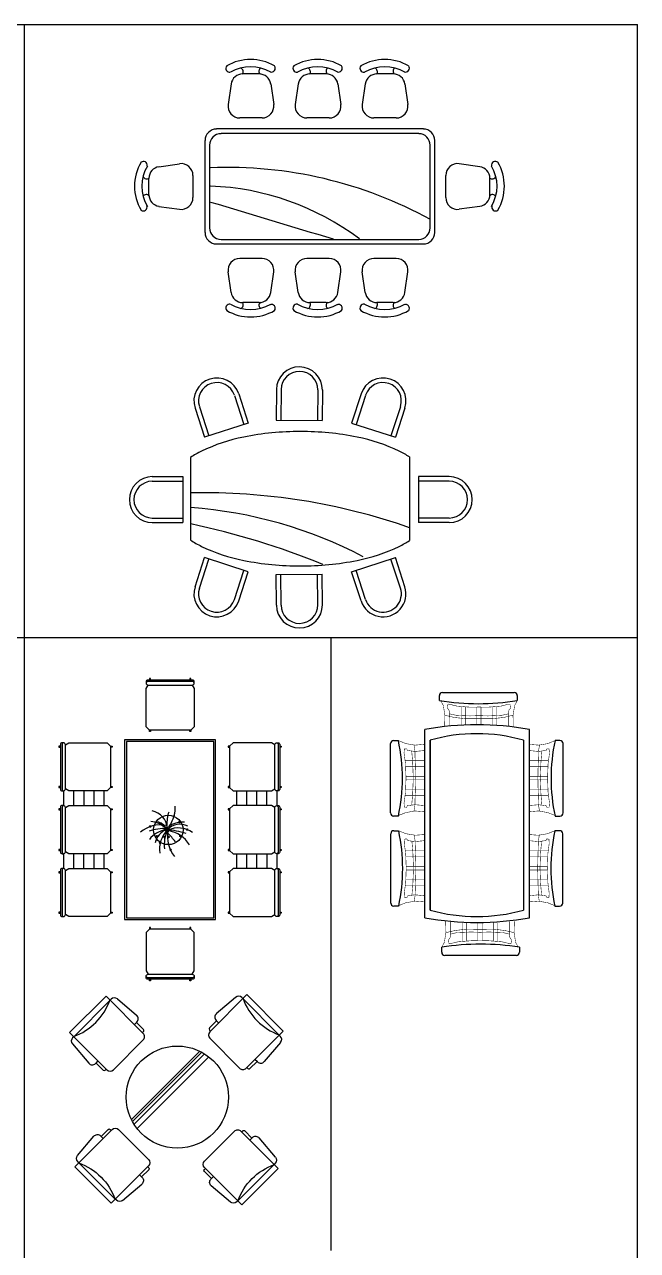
# Model space of a CAD drawing. Extents: x -72339 to 59654, y -38057 to 42097.
# Drawn here: x -24316 to -18316, y 30097 to 42097 of the extents above; entities that cross this region are included whole.
import ezdxf

# ---------------------------------------------------------------- set-up
doc = ezdxf.new("R2010")
doc.units = 0
doc.header["$MEASUREMENT"] = 0
doc.layers.get('0').update_dxf_attribs({"linetype": 'CONTINUOUS'})
doc.layers.add('FU', color=11, linetype='CONTINUOUS')
doc.layers.add('HUM', color=7, linetype='CONTINUOUS')
doc.styles.add('DIM', font='txt')

# ---------------------------------------------------------------- blocks, each defined once
blk = doc.blocks.new('2473')
for p, q in [((-582, 1089), (-742, 1089)), ((75, 1089), (-85, 1089)), ((731, 1089), (571, 1089)), ((-856, 990), (-885, 788)), ((-468, 990), (-439, 788)), ((-199, 990), (-228, 788)), ((189, 990), (218, 788)), ((457, 990), (428, 788)), ((845, 990), (874, 788)), ((-553, 657), (-771, 657)), ((104, 657), (-114, 657)), ((760, 657), (542, 657)), ((1026, 549), (-999, 549)), ((981, 504), (-954, 504)), ((-1112, 436), (-1112, -464)), ((-1067, 391), (-1067, -419)), ((1093, -419), (1093, 391)), ((1138, -464), (1138, 436)), ((-1562, 180), (-1360, 209)), ((1579, 180), (1377, 209)), ((-1660, -94), (-1660, 66)), ((-1228, -123), (-1228, 95)), ((1246, -123), (1246, 95)), ((1678, -94), (1678, 66)), ((-1562, -208), (-1360, -237)), ((1579, -208), (1377, -237)), ((-999, -576), (1026, -576)), ((-954, -531), (981, -531)), ((-553, -718), (-771, -718)), ((104, -718), (-114, -718)), ((760, -718), (542, -718)), ((-856, -1051), (-885, -850)), ((-468, -1051), (-439, -850)), ((-199, -1051), (-228, -850)), ((189, -1051), (218, -850)), ((457, -1051), (428, -850)), ((845, -1051), (874, -850)), ((-582, -1150), (-742, -1150)), ((75, -1150), (-85, -1150)), ((731, -1150), (571, -1150))]:
    blk.add_line(p, q)
for centre, radius, start, end in [((-665, 767), 463, 59.6294, 120.3706), ((-8, 767), 463, 59.6294, 120.3706), ((648, 767), 463, 59.6294, 120.3706), ((-870, 1143), 37.8, 140.7169, 279.3434), ((-665, 767), 391, 59.6294, 120.3706), ((-742, 973), 115, 90, 171.8699), ((-775, 1110), 38.6, 321.2274, 68.141), ((-549, 1115), 34.8, 117.4861, 236.888), ((-582, 973), 115, 8.1301, 90), ((-461, 1144), 37.9, 249.1152, 35.8561), ((-213, 1143), 37.8, 140.7169, 279.3434), ((-8, 767), 391, 59.6294, 120.3706), ((-85, 973), 115, 90, 171.8699), ((-118, 1110), 38.6, 321.2274, 68.141), ((108, 1115), 34.8, 117.4861, 236.888), ((75, 973), 115, 8.1301, 90), ((195, 1144), 37.9, 249.1152, 35.8561), ((443, 1143), 37.8, 140.7169, 279.3434), ((648, 767), 391, 59.6294, 120.3706), ((571, 973), 115, 90, 171.8699), ((538, 1110), 38.6, 321.2274, 68.141), ((764, 1115), 34.8, 117.4861, 236.888), ((731, 973), 115, 8.1301, 90), ((852, 1144), 37.9, 249.1152, 35.8561), ((-771, 772), 115, 171.8699, 270), ((-553, 772), 115, 270, 8.1301), ((-114, 772), 115, 171.8699, 270), ((104, 772), 115, 270, 8.1301), ((542, 772), 115, 171.8699, 270), ((760, 772), 115, 270, 8.1301), ((-999, 436), 112, 90, 180), ((-954, 391), 112, 90, 180), ((981, 391), 112, 0, 90), ((1026, 436), 112, 0, 90), ((-1338, -11), 463, 149.6294, 210.3706), ((-1714, 194), 37.8, 350.6566, 129.2831), ((-1338, -11), 391, 149.6294, 210.3706), ((-1545, 66), 115, 98.1301, 180), ((-1344, 95), 115, 360, 98.1301), ((1361, 95), 115, 81.8699, 180), ((1562, 66), 115, 0, 81.8699), ((1356, -11), 391, 329.6294, 30.3706), ((1731, 194), 37.8, 50.7169, 189.3434), ((1356, -11), 463, 329.6294, 30.3706), ((-1682, 99), 38.6, 201.859, 308.7726), ((1699, 99), 38.6, 231.2274, 338.141), ((-1687, -127), 34.8, 33.112, 152.5139), ((-1545, -94), 115, 180, 261.8699), ((1562, -94), 115, 278.1301, 0), ((1704, -127), 34.8, 27.4861, 146.888), ((-1716, -215), 37.9, 234.1439, 20.8848), ((-1344, -123), 115, 261.8699, 360), ((1361, -123), 115, 180, 278.1301), ((1733, -215), 37.9, 159.1152, 305.8561), ((-999, -464), 112, 180, 270), ((-954, -419), 112, 180, 270), ((981, -419), 112, 270, 0), ((1026, -464), 112, 270, 0), ((-771, -834), 115, 90, 188.1301), ((-553, -834), 115, 351.8699, 90), ((-114, -834), 115, 90, 188.1301), ((104, -834), 115, 351.8699, 90), ((542, -834), 115, 90, 188.1301), ((760, -834), 115, 351.8699, 90), ((-742, -1035), 115, 188.1301, 270), ((-582, -1035), 115, 270, 351.8699), ((-85, -1035), 115, 188.1301, 270), ((75, -1035), 115, 270, 351.8699), ((571, -1035), 115, 188.1301, 270), ((731, -1035), 115, 270, 351.8699), ((-870, -1204), 37.8, 80.6566, 219.2831), ((-665, -828), 391, 239.6294, 300.3706), ((-775, -1172), 38.6, 291.859, 38.7726), ((-549, -1177), 34.8, 123.112, 242.5139), ((-461, -1206), 37.9, 324.1439, 110.8848), ((-213, -1204), 37.8, 80.6566, 219.2831), ((-8, -828), 391, 239.6294, 300.3706), ((-118, -1172), 38.6, 291.859, 38.7726), ((108, -1177), 34.8, 123.112, 242.5139), ((195, -1206), 37.9, 324.1439, 110.8848), ((443, -1204), 37.8, 80.6566, 219.2831), ((648, -828), 391, 239.6294, 300.3706), ((538, -1172), 38.6, 291.859, 38.7726), ((764, -1177), 34.8, 123.112, 242.5139), ((852, -1206), 37.9, 324.1439, 110.8848), ((-665, -828), 463, 239.6294, 300.3706), ((-8, -828), 463, 239.6294, 300.3706), ((648, -828), 463, 239.6294, 300.3706)]:
    blk.add_arc(centre, radius, start, end)
at = {"color": 5}
for centre, radius, start, end in [((-892, -3948), 4121, 61.16, 92.3107), ((-1150, -2590), 2581, 53.0912, 87.9614), ((144608, 481829), 503525, 253.18438, 253.32705)]:
    blk.add_arc(centre, radius, start, end, dxfattribs=at)
at = {"style": 'DIM', "flags": 1}
for tag in ['XVALUE', 'YVALUE']:
    blk.add_attdef(tag, (-999999, -999999), '', height=0.02, dxfattribs=at)
blk = doc.blocks.new('餐桌')
for points in [[(681, 2315), (681, 2329, 0.414214), (666, 2344), (225, 2344, 0.414214), (210, 2329), (210, 2315, 0.414214), (230, 2295), (661, 2295, 0.414214)], [(-599, 1730), (-613, 1730, 0.414214), (-628, 1715), (-628, 1274, 0.414214), (-613, 1259), (-599, 1259, 0.414214), (-579, 1279), (-579, 1710, 0.414214)], [(1490, 1730), (1503, 1730, -0.414214), (1518, 1715), (1518, 1274, -0.414214), (1503, 1259), (1490, 1259, -0.414214), (1470, 1279), (1470, 1710, -0.414214)], [(-599, 1116), (-613, 1116, 0.414214), (-628, 1101), (-628, 659, 0.414214), (-613, 644), (-599, 644, 0.414214), (-579, 664), (-579, 1096, 0.414214)], [(1490, 1116), (1503, 1116, -0.414214), (1518, 1101), (1518, 659, -0.414214), (1503, 644), (1490, 644, -0.414214), (1470, 664), (1470, 1096, -0.414214)], [(-599, 500), (-613, 500, 0.414214), (-628, 485), (-628, 44, 0.414214), (-613, 29), (-599, 29, 0.414214), (-579, 49), (-579, 480, 0.414214)], [(1490, 500), (1503, 500, -0.414214), (1518, 485), (1518, 44, -0.414214), (1503, 29), (1490, 29, -0.414214), (1470, 49), (1470, 480, -0.414214)], [(681, -555), (681, -569, -0.414214), (666, -584), (225, -584, -0.414214), (210, -569), (210, -555, -0.414214), (230, -535), (661, -535, -0.414214)]]:
    blk.add_lwpolyline(points, format="xyb", close=True)
for points in [[(681, 2315, 0.398983), (666, 2329), (225, 2329, 0.398983), (210, 2315, 0.398983)], [(-599, 1730, 0.398983), (-613, 1715), (-613, 1274, 0.398983), (-599, 1259, 0.398983)], [(1489, 1730, -0.398983), (1503, 1715), (1503, 1274, -0.398983), (1489, 1259, -0.398983)], [(-599, 1116, 0.398983), (-613, 1101), (-613, 659, 0.398983), (-599, 644, 0.398983)], [(1489, 1116, -0.398983), (1503, 1101), (1503, 659, -0.398983), (1489, 644, -0.398983)], [(-599, 500, 0.398983), (-613, 485), (-613, 44, 0.398983), (-599, 29, 0.398983)], [(1489, 500, -0.398983), (1503, 485), (1503, 44, -0.398983), (1489, 29, -0.398983)], [(681, -555, -0.398983), (666, -569), (225, -569, -0.398983), (210, -555, -0.398983)]]:
    blk.add_lwpolyline(points, format="xyb")
for points in [[(681, 2263), (681, 1887), (648, 1854), (242, 1854), (210, 1887), (210, 2263), (230, 2295), (661, 2295)], [(-547, 1730), (-171, 1730), (-138, 1698), (-138, 1292), (-171, 1259), (-547, 1259), (-579, 1279), (-579, 1710)], [(890, 1760), (0, 1760), (0, 0), (890, 0)], [(874, 1743), (17, 1743), (17, 17), (874, 17)], [(1437, 1730), (1061, 1730), (1028, 1698), (1028, 1292), (1061, 1259), (1437, 1259), (1470, 1279), (1470, 1710)], [(-547, 1116), (-171, 1116), (-138, 1083), (-138, 677), (-171, 644), (-547, 644), (-579, 664), (-579, 1096)], [(1437, 1116), (1061, 1116), (1028, 1083), (1028, 677), (1061, 644), (1437, 644), (1470, 664), (1470, 1096)], [(-547, 500), (-171, 500), (-138, 467), (-138, 62), (-171, 29), (-547, 29), (-579, 49), (-579, 480)], [(1437, 500), (1061, 500), (1028, 467), (1028, 62), (1061, 29), (1437, 29), (1470, 49), (1470, 480)], [(681, -503), (681, -127), (648, -94), (242, -94), (210, -127), (210, -503), (230, -535), (661, -535)]]:
    blk.add_lwpolyline(points, close=True)
for points in [[(252, 2344), (252, 2359), (242, 2359), (242, 2344)], [(648, 2344), (648, 2359), (638, 2359), (638, 2344)], [(252, 1854), (252, 1839), (242, 1839), (242, 1854)], [(648, 1854), (648, 1839), (638, 1839), (638, 1854)], [(-628, 1698), (-643, 1698), (-643, 1688), (-628, 1688)], [(-138, 1698), (-123, 1698), (-123, 1688), (-138, 1688)], [(1028, 1698), (1013, 1698), (1013, 1688), (1028, 1688)], [(1518, 1698), (1533, 1698), (1533, 1688), (1518, 1688)], [(-628, 1302), (-643, 1302), (-643, 1292), (-628, 1292)], [(-599, 1259), (-599, 1116)], [(-500, 1259), (-500, 1116)], [(-401, 1259), (-401, 1116)], [(-302, 1259), (-302, 1116)], [(-203, 1259), (-203, 1116)], [(-138, 1302), (-123, 1302), (-123, 1292), (-138, 1292)], [(1028, 1302), (1013, 1302), (1013, 1292), (1028, 1292)], [(1094, 1259), (1094, 1116)], [(1193, 1259), (1193, 1116)], [(1291, 1259), (1291, 1116)], [(1390, 1259), (1390, 1116)], [(1489, 1259), (1489, 1116)], [(1518, 1302), (1533, 1302), (1533, 1292), (1518, 1292)], [(-628, 1083), (-643, 1083), (-643, 1073), (-628, 1073)], [(-138, 1083), (-123, 1083), (-123, 1073), (-138, 1073)], [(1028, 1083), (1013, 1083), (1013, 1073), (1028, 1073)], [(1518, 1083), (1533, 1083), (1533, 1073), (1518, 1073)], [(-628, 687), (-643, 687), (-643, 677), (-628, 677)], [(-600, 644), (-599, 500)], [(-501, 644), (-501, 500)], [(-402, 644), (-402, 500)], [(-303, 644), (-303, 500)], [(-204, 644), (-204, 500)], [(-138, 687), (-123, 687), (-123, 677), (-138, 677)], [(1028, 687), (1013, 687), (1013, 677), (1028, 677)], [(1095, 644), (1095, 500)], [(1194, 644), (1193, 500)], [(1292, 644), (1292, 500)], [(1391, 644), (1391, 500)], [(1490, 644), (1490, 500)], [(1518, 687), (1533, 687), (1533, 677), (1518, 677)], [(-628, 467), (-643, 467), (-643, 457), (-628, 457)], [(-138, 467), (-123, 467), (-123, 457), (-138, 457)], [(1028, 467), (1013, 467), (1013, 457), (1028, 457)], [(1518, 467), (1533, 467), (1533, 457), (1518, 457)], [(-628, 72), (-643, 72), (-643, 62), (-628, 62)], [(-138, 72), (-123, 72), (-123, 62), (-138, 62)], [(1028, 72), (1013, 72), (1013, 62), (1028, 62)], [(1518, 72), (1533, 72), (1533, 62), (1518, 62)], [(252, -94), (252, -79), (242, -79), (242, -94)], [(648, -94), (648, -79), (638, -79), (638, -94)], [(252, -584), (252, -599), (242, -599), (242, -584)], [(648, -584), (648, -599), (638, -599), (638, -584)]]:
    blk.add_lwpolyline(points)
at = {"const_width": 12}
for points in [[(529, 953, 1), (541, 953, 1)], [(244, 911, 1), (256, 911, 1)], [(345, 940, 1), (357, 940, 1)], [(373, 917, 1), (385, 917, 1)], [(397, 874, 1), (409, 874, 1)], [(409, 897, 1), (421, 897, 1)], [(414, 884, 1), (426, 884, 1)], [(417, 864, 1), (429, 864, 1)], [(428, 878, 1), (440, 878, 1)], [(606, 881, 1), (618, 881, 1)], [(310, 815, 1), (322, 815, 1)], [(340, 752, 1), (352, 752, 1)], [(384, 808, 1), (396, 808, 1)], [(425, 808, 1), (437, 808, 1)], [(538, 818, 1), (550, 818, 1)], [(444, 683, 1), (456, 683, 1)]]:
    blk.add_lwpolyline(points, format="xyb", close=True, dxfattribs=at)
blk.add_circle((428, 877), 144)
for centre, radius, start, end in [((276, 1084), 219, 342.9456, 6.4814), ((230, 703), 259, 48.7581, 83.8624), ((229, 874), 193, 6.9904, 78.0284), ((902, 916), 490, 163.8561, 179.1105), ((-275, 1295), 810, 328.9873, 340.361), ((348, 633), 293, 78.5516, 130.9815), ((400, 389), 502, 88.3286, 108.729), ((464, 597), 291, 103.0452, 139.7766), ((484, 707), 190, 114.0956, 166.2953), ((296, 833), 126, 28.8901, 78.4579), ((602, 692), 260, 134.4861, 189.3762), ((733, 729), 346, 155.0888, 185.9637), ((387, 236), 642, 70.5249, 87.8244), ((744, 818), 325, 171.2496, 218.2333), ((541, 763), 169, 62.9909, 135.9102), ((525, 663), 234, 53.3231, 115.7633), ((-893, -366), 1790, 39.0488, 42.6799), ((568, 721), 233, 85.8741, 126.9558), ((389, 583), 287, 31.315, 82.1378)]:
    blk.add_arc(centre, radius, start, end)
blk = doc.blocks.new('1059')
for p, q in [((173, 362), (875, 362)), ((143, 283), (143, 332)), ((905, 332), (905, 283)), ((0, -1843), (0, 0)), ((1023, 0), (1023, -1843)), ((-305, -108), (-258, -108)), ((52, -104), (52, -1768)), ((52, -1768), (52, -104)), ((965, -104), (965, -1768)), ((1323, -108), (1276, -108)), ((-335, -817), (-335, -138)), ((1353, -817), (1353, -138)), ((-258, -847), (-305, -847)), ((1276, -847), (1323, -847)), ((-333, -1699), (-333, -1021)), ((-303, -991), (-256, -991)), ((1320, -991), (1273, -991)), ((1350, -1699), (1350, -1021)), ((-256, -1729), (-303, -1729)), ((1273, -1729), (1320, -1729)), ((166, -2181), (166, -2131)), ((927, -2131), (927, -2181)), ((897, -2211), (196, -2211))]:
    blk.add_line(p, q)
at = {"const_width": 5}
for points in [[(155, 283), (182, 234), (197, 136), (194, 29)], [(530, 220), (450, 218), (315, 229), (235, 249), (230, 247), (225, 245), (221, 209), (236, 191), (243, 162), (242, 33)], [(530, 220), (610, 218), (746, 229), (825, 249), (831, 247), (835, 245), (839, 209), (824, 191), (817, 162), (818, 30)], [(905, 283), (879, 234), (864, 136), (866, 24)], [(530, 107), (398, 106), (289, 118), (196, 140)], [(531, 136), (442, 133), (308, 139), (243, 153)], [(359, 228), (359, 42)], [(397, 221), (397, 44)], [(510, 217), (510, 46)], [(529, 136), (618, 133), (752, 139), (817, 153)], [(530, 107), (662, 106), (772, 118), (864, 140)], [(551, 217), (551, 46)], [(663, 221), (663, 42)], [(702, 228), (702, 40)], [(-258, -108), (-186, -138), (-95, -153), (-6, -145)], [(1276, -108), (1204, -138), (1113, -153), (1023, -145)], [(-6, -206), (-97, -215), (-171, -204), (-177, -189), (-200, -191), (-203, -230), (-189, -333), (-184, -468), (-184, -475)], [(-128, -210), (-119, -316), (-114, -437), (-113, -475)], [(-106, -151), (-97, -206), (-92, -379), (-90, -475)], [(1023, -206), (1114, -215), (1188, -204), (1195, -189), (1217, -191), (1221, -230), (1207, -333), (1202, -468), (1202, -475)], [(1123, -151), (1114, -206), (1109, -379), (1107, -475)], [(1146, -210), (1137, -316), (1132, -437), (1130, -475)], [(-193, -305), (-6, -305)], [(-188, -360), (-6, -360)], [(1211, -305), (1023, -305)], [(1206, -360), (1023, -360)], [(-6, -744), (-97, -736), (-171, -746), (-177, -761), (-200, -760), (-203, -720), (-189, -617), (-184, -482), (-184, -475)], [(-185, -458), (-6, -458)], [(-128, -740), (-119, -634), (-114, -513), (-113, -475)], [(-106, -799), (-97, -744), (-92, -571), (-90, -475)], [(1202, -458), (1023, -458)], [(1023, -744), (1114, -736), (1188, -746), (1195, -761), (1217, -760), (1221, -720), (1207, -617), (1202, -482), (1202, -475)], [(1123, -799), (1114, -744), (1109, -571), (1107, -475)], [(1146, -740), (1137, -634), (1132, -513), (1130, -475)], [(-188, -590), (-6, -590)], [(-185, -492), (-6, -492)], [(1202, -492), (1023, -492)], [(1206, -590), (1023, -590)], [(-193, -645), (-6, -645)], [(1211, -645), (1023, -645)], [(-258, -842), (-186, -813), (-95, -797), (-6, -805)], [(1276, -842), (1204, -813), (1113, -797), (1023, -805)], [(-256, -991), (-184, -1020), (-93, -1035), (-4, -1028)], [(-4, -1088), (-95, -1097), (-168, -1087), (-175, -1071), (-198, -1073), (-201, -1113), (-187, -1215), (-182, -1351), (-182, -1358)], [(-104, -1034), (-95, -1089), (-89, -1262), (-87, -1358)], [(1273, -991), (1201, -1020), (1110, -1035), (1021, -1028)], [(1021, -1088), (1112, -1097), (1186, -1087), (1193, -1071), (1215, -1073), (1218, -1113), (1205, -1215), (1200, -1351), (1200, -1358)], [(1121, -1034), (1112, -1089), (1107, -1262), (1105, -1358)], [(-191, -1188), (-4, -1188)], [(-126, -1093), (-117, -1198), (-112, -1320), (-110, -1358)], [(1208, -1188), (1021, -1188)], [(1144, -1093), (1134, -1198), (1129, -1320), (1128, -1358)], [(-186, -1243), (-4, -1243)], [(1204, -1243), (1021, -1243)], [(-4, -1627), (-95, -1618), (-168, -1628), (-175, -1644), (-198, -1642), (-201, -1603), (-187, -1500), (-182, -1364), (-182, -1358)], [(-182, -1340), (-4, -1340)], [(-182, -1375), (-4, -1375)], [(-126, -1622), (-117, -1517), (-112, -1395), (-110, -1358)], [(-104, -1682), (-95, -1627), (-89, -1454), (-87, -1358)], [(1200, -1340), (1021, -1340)], [(1021, -1627), (1112, -1618), (1186, -1628), (1193, -1644), (1215, -1642), (1218, -1603), (1205, -1500), (1200, -1364), (1200, -1358)], [(1200, -1375), (1021, -1375)], [(1121, -1682), (1112, -1627), (1107, -1454), (1105, -1358)], [(1144, -1622), (1134, -1517), (1129, -1395), (1128, -1358)], [(-191, -1527), (-4, -1527)], [(-186, -1472), (-4, -1472)], [(1204, -1472), (1021, -1472)], [(1208, -1527), (1021, -1527)], [(-256, -1724), (-184, -1695), (-93, -1680), (-4, -1687)], [(1273, -1724), (1201, -1695), (1110, -1680), (1021, -1687)], [(166, -2131), (192, -2082), (207, -1985), (204, -1873)], [(540, -2068), (461, -2067), (325, -2078), (245, -2097), (240, -2096), (236, -2093), (232, -2057), (247, -2039), (254, -2011), (253, -1878)], [(369, -2076), (369, -1888)], [(407, -2070), (407, -1891)], [(520, -2066), (520, -1894)], [(540, -2068), (620, -2067), (756, -2078), (836, -2097), (841, -2096), (845, -2093), (849, -2057), (834, -2039), (827, -2011), (828, -1882)], [(561, -2066), (561, -1894)], [(674, -2070), (674, -1892)], [(712, -2076), (712, -1891)], [(915, -2131), (889, -2082), (874, -1985), (877, -1877)], [(540, -1956), (409, -1954), (299, -1967), (207, -1988)], [(542, -1985), (453, -1982), (318, -1987), (254, -2002)], [(539, -1985), (628, -1982), (763, -1987), (827, -2002)], [(540, -1956), (672, -1954), (782, -1967), (874, -1988)]]:
    blk.add_lwpolyline(points, dxfattribs=at)
for centre, radius, start, end in [((173, 332), 30, 90, 180), ((875, 332), 30, 0, 90), ((524, 2668), 2415, 260.9275, 279.0725), ((512, -2807), 2853, 79.67, 100.33), ((-305, -138), 30, 90, 180), ((-1967, -478), 1748, 347.8053, 12.1947), ((509, -1714), 1673, 74.1592, 105.8408), ((2984, -478), 1748, 167.8053, 192.1947), ((1323, -138), 30, 0, 90), ((-305, -817), 30, 180, 270), ((1323, -817), 30, 270, 0), ((-303, -1021), 30, 90, 180), ((-1964, -1360), 1748, 347.8053, 12.1947), ((2982, -1360), 1748, 167.8053, 192.1947), ((1320, -1021), 30, 0, 90), ((-303, -1699), 30, 180, 270), ((509, -158), 1673, 254.1592, 285.8408), ((1320, -1699), 30, 270, 0), ((512, 964), 2853, 259.67, 280.33), ((547, -4516), 2415, 80.9275, 99.0725), ((196, -2181), 30, 180, 270), ((897, -2181), 30, 270, 0)]:
    blk.add_arc(centre, radius, start, end)
blk = doc.blocks.new('2472')
for p, q in [((-209, 1103), (-211, 803)), ((-164, 1103), (-166, 803)), ((196, 1100), (194, 800)), ((241, 1100), (239, 800)), ((-621, 1047), (-528, 762)), ((-578, 1061), (-485, 776)), ((620, 1061), (527, 776)), ((663, 1047), (570, 762)), ((-1006, 922), (-913, 637)), ((-963, 936), (-870, 651)), ((1005, 936), (912, 651)), ((1048, 922), (955, 637)), ((-485, 776), (-913, 637)), ((-211, 803), (239, 800)), ((527, 776), (955, 637)), ((-1051, 439), (-1051, -369)), ((1093, 444), (1093, -375)), ((-1424, 251), (-1124, 251)), ((-1124, 251), (-1124, -199)), ((1182, 251), (1182, -199)), ((1482, 251), (1182, 251)), ((-1424, 206), (-1124, 206)), ((1482, 206), (1182, 206)), ((-1424, -154), (-1124, -154)), ((-1424, -199), (-1124, -199)), ((1482, -154), (1182, -154)), ((1482, -199), (1182, -199)), ((-1006, -826), (-913, -541)), ((-963, -840), (-870, -555)), ((-485, -680), (-913, -541)), ((527, -680), (955, -541)), ((1005, -840), (912, -555)), ((1048, -826), (955, -541)), ((-621, -951), (-528, -666)), ((-578, -965), (-485, -680)), ((-211, -707), (239, -704)), ((-209, -1007), (-211, -707)), ((-164, -1007), (-166, -707)), ((196, -1004), (194, -704)), ((241, -1004), (239, -704)), ((620, -965), (527, -680)), ((663, -951), (570, -666))]:
    blk.add_line(p, q)
for points in [[(1093, 444, 0.02935), (993, 500, 0.063021), (580, 639, 0.049225), (25, 693, 0.049225), (-529, 639, 0.063021), (-942, 500, 0.03199), (-1051, 439, 0.179576)], [(-1051, -369, 0.03199), (-942, -431, 0.063021), (-529, -569, 0.049225), (25, -623, 0.049225), (580, -569, 0.063021), (993, -431, 0.02935), (1093, -375, 0.179576)]]:
    blk.add_lwpolyline(points, format="xyb")
for centre, radius, start, end in [((16, 1101), 225, 359.5193, 179.5193), ((-792, 992), 225, 18, 198), ((16, 1101), 180, 359.5193, 179.5193), ((834, 992), 225, 342, 162), ((-792, 992), 180, 18, 198), ((834, 992), 180, 342, 162), ((-1424, 26), 225, 90, 270), ((1482, 26), 225, 270, 90), ((-1424, 26), 180, 90, 270), ((1482, 26), 180, 270, 90), ((-792, -896), 225, 162, 342), ((834, -896), 225, 198, 18), ((-792, -896), 180, 162, 342), ((834, -896), 180, 198, 18), ((16, -1005), 225, 180.4807, 0.4807), ((16, -1005), 180, 180.4807, 0.4807)]:
    blk.add_arc(centre, radius, start, end)
at = {"color": 5}
for centre, radius, start, end in [((-915, -5988), 6081, 70.7011, 91.2338), ((-1361, -4352), 4312, 62.3325, 85.8188), ((-2688, -7855), 7818, 67.9622, 77.8813)]:
    blk.add_arc(centre, radius, start, end, dxfattribs=at)
at = {"style": 'DIM', "flags": 1}
for tag in ['XVALUE', 'YVALUE']:
    blk.add_attdef(tag, (-999999, -999999), '', height=0.02, dxfattribs=at)
blk = doc.blocks.new('CHA1')
at = {"layer": 'FU'}
for p, q in [((-36, 0), (-36, -73.6)), ((36, 0), (-36, 0)), ((36, -73.6), (36, 0)), ((-44.5, -13.9), (-47.4, -49.1)), ((-36, -8), (-38.1, -8)), ((36, -8), (-36, -8)), ((38.1, -8), (36, -8)), ((44.5, -13.9), (47.4, -49.1)), ((-36, -56), (-41, -56)), ((-40, -56), (-40, -70)), ((41, -56), (36, -56)), ((40, -70), (40, -56)), ((-36, -72), (-38, -72)), ((-29.6, -80), (29.6, -80)), ((38, -72), (36, -72))]:
    blk.add_line(p, q, dxfattribs=at)
for centre, radius, start, end in [((-38.1, -14.4), 6.4, 90, 175.2364), ((0, 69.3), 85, 244.9424, 295.0576), ((38.1, -14.4), 6.4, 4.7636, 90), ((-41, -49.6), 6.4, 175.2364, 270), ((41, -49.6), 6.4, 270, 4.7636), ((-38, -70), 2, 180, 270), ((-29.6, -73.6), 6.4, 180, 270), ((29.6, -73.6), 6.4, 270, 0), ((38, -70), 2, 270, 0)]:
    blk.add_arc(centre, radius, start, end, dxfattribs=at)
blk = doc.blocks.new('2463')
at = {"layer": 'FU', "color": 5}
for p, q in [((-449, -220), (220, 449)), ((-439, -239), (239, 439)), ((-423, -266), (266, 423)), ((-394, -307), (307, 394))]:
    blk.add_line(p, q, dxfattribs=at)
at = {"layer": 'FU'}
blk.add_circle((0, 0), 500, dxfattribs=at)
at = {"layer": 'FU', "yscale": 7, "zscale": 7}
for p, xscale, rotation in [((-876, 809), 7, 45), ((859, 825), 7, 315), ((-825, -860), -7, 135), ((809, -876), -7, 225)]:
    blk.add_blockref('CHA1', p, dxfattribs=dict(at, xscale=xscale, rotation=rotation))
at = {"style": 'DIM', "flags": 1}
for tag in ['XVALUE', 'YVALUE']:
    blk.add_attdef(tag, (-999999, -999999), '', height=0.02, dxfattribs=at)

msp = doc.modelspace()

# ---------------------------------------------------------------- linework, layer by layer
for p, q in [((-72316, 42097), (-18316, 42097)), ((-24316, 12097), (-24316, 42097)), ((-18316, 12097), (-18316, 42097)), ((-72316, 36097), (-18316, 36097)), ((-21316, 30097), (-21316, 36097))]:
    msp.add_line(p, q)

# ---------------------------------------------------------------- block references
for name, p in [('2473', (-21438, 40525)), ('2472', (-21641, 37420)), ('餐桌', (-23336, 33336)), ('2463', (-22820, 31598))]:
    msp.add_blockref(name, p)
at = {"layer": 'HUM'}
msp.add_blockref('1059', (-20398, 35196), dxfattribs=at)

doc.saveas('drawing.dxf')
